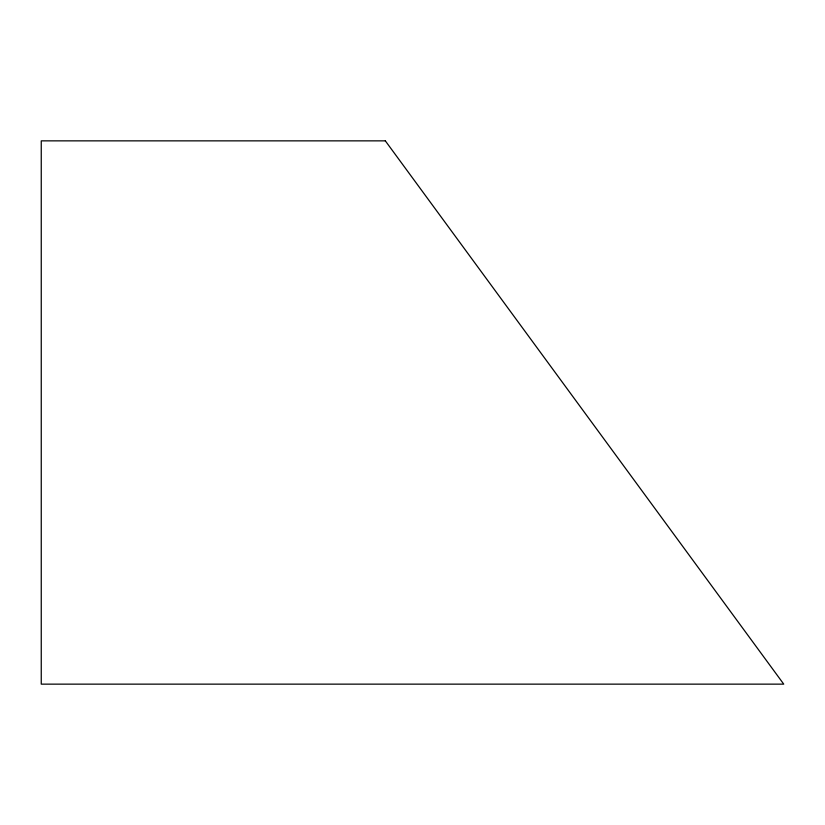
<?xml version="1.0" encoding="UTF-8"?>
<svg xmlns="http://www.w3.org/2000/svg" width="825" height="825" viewBox="0 0 825 825"><rect width="100%" height="100%" fill="white"/><g stroke="black" fill="none" stroke-linecap="round" stroke-linejoin="round"><path stroke-width="1.24" d="M385.316 140.858L41.25 140.858L41.25 684.142L783.75 684.142L385.337 140.858"/></g></svg>
